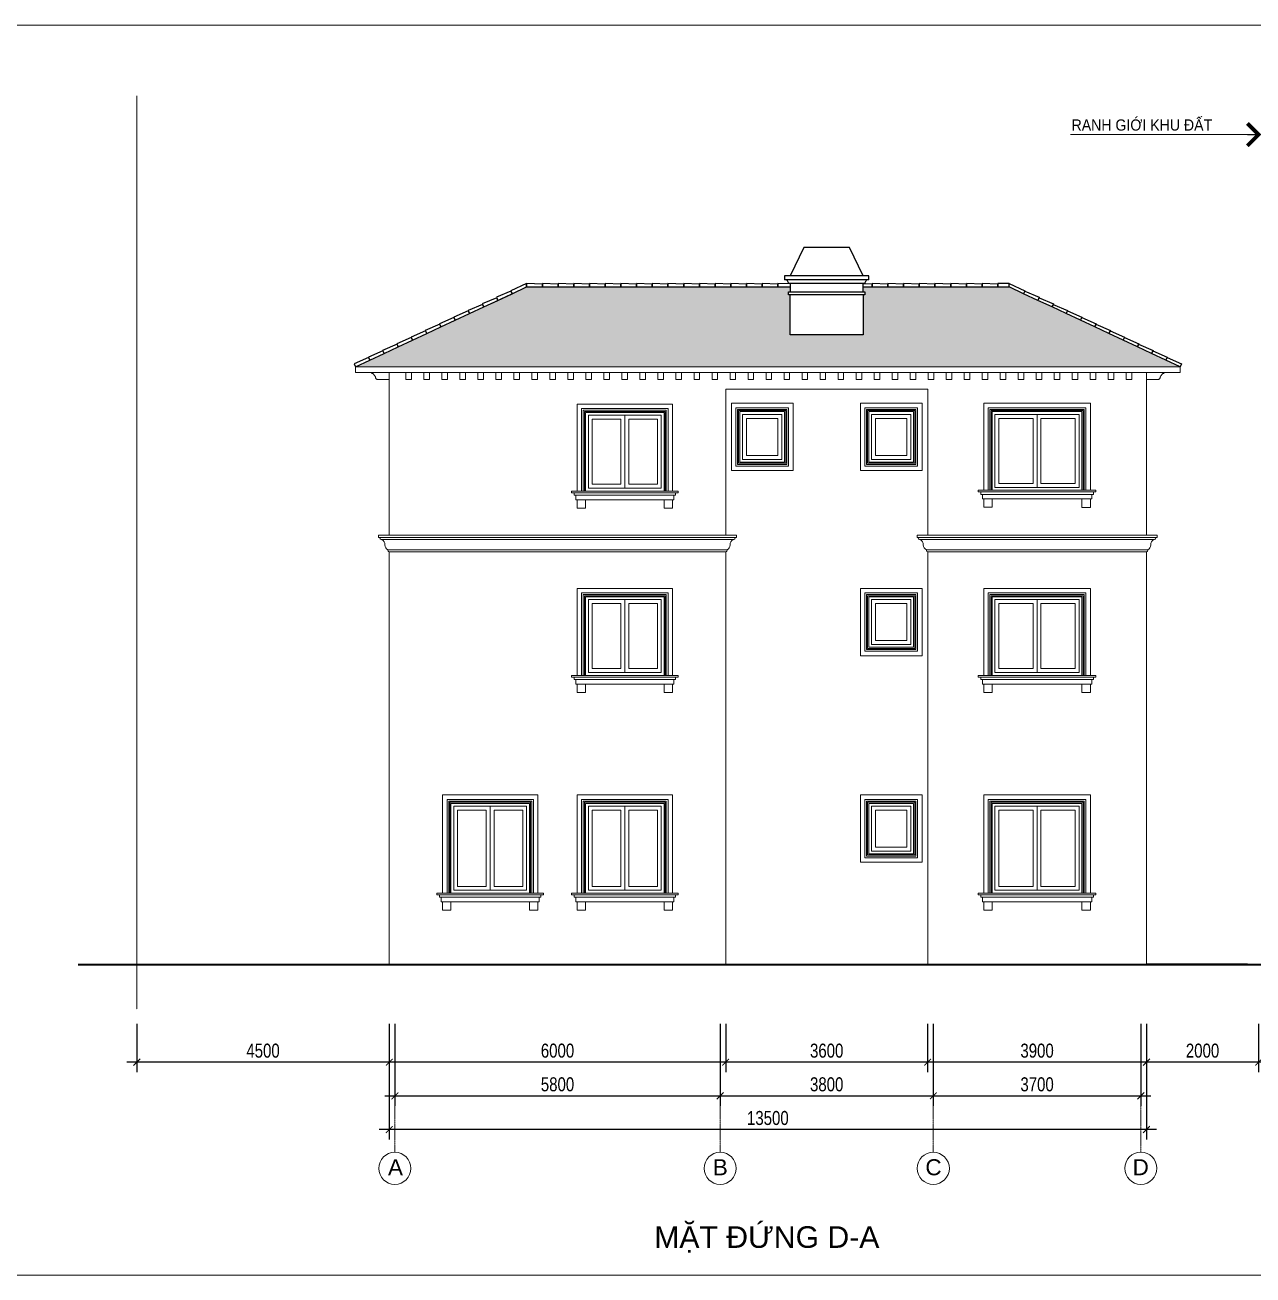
# Model space of a CAD drawing. Header units: millimetres. Extents: x 33748 to 451939, y -263262 to 62681.
# Drawn here: x 307735 to 329629, y -83068 to -60793 of the extents above; entities that cross this region are included whole.
import ezdxf
from ezdxf.enums import TextEntityAlignment as Align

# ---------------------------------------------------------------- set-up
doc = ezdxf.new("R2010")
doc.units = ezdxf.units.MM
doc.header["$PDMODE"] = 98
doc.linetypes.add('CENTER', pattern=[50.8, 31.75, -6.35, 6.35, -6.35])
doc.linetypes.add('HIDDEN', pattern=[0.375, 0.25, -0.125])
doc.layers.get('Defpoints').update_dxf_attribs({"color": 202, "lineweight": 13})
for name, color, linetype, lineweight in [('-CENTER', 143, 'CENTER', 13), ('-DOOR', 137, 'Continuous', 9), ('-HATCH', 8, 'Continuous', 5), ('-KH', 143, 'Continuous', 13), ('-LINE1', 7, 'Continuous', 18), ('-RANH GIOI KHU DAT', 12, 'CENTER', 18), ('-TEXT', 7, 'Continuous', 15), ('-WALL', 4, 'Continuous', 35), ('A72', 9, 'Continuous', 5)]:
    doc.layers.add(name, color=color, linetype=linetype, lineweight=lineweight)
for name, color, linetype in [('-HATCH CONCRETE', 54, 'Continuous'), ('1-NETMANH', 8, 'Continuous'), ('12. NET DIM', 9, 'Continuous'), ('13. NET HATCH', 252, 'Continuous'), ('SOLO', 7, 'Continuous')]:
    doc.layers.add(name, color=color, linetype=linetype)
doc.styles.add('1', font='arial.ttf')
doc.styles.add('AVANH', font='', dxfattribs={"width": 0.8})
doc.styles.add('kieuchuDim', font='arial.ttf', dxfattribs={"width": 0.75})
doc.styles.add('X-5M-DH-TUM1$0$AVANTH', font='arial.ttf', dxfattribs={"width": 0.9})
doc.styles.add('X-ALL-SECTION$0$ROMANS', font='arial.ttf')
doc.styles.get('AVANH').set_extended_font_data('.VnAvantH')
doc.dimstyles.new('C_100A3', dxfattribs={"dimscale": 100, "dimtxt": 2.5, "dimasz": 1.2, "dimexe": 1.8, "dimexo": 0, "dimgap": 0.75, "dimtad": 1, "dimdec": 0, "dimzin": 0, "dimdsep": 46, "dimtxsty": 'AVANH', "dimblk": 'ARCHTICK', "dimcen": 0, "dimdle": 1.8, "dimclrd": 256, "dimclre": 256, "dimclrt": 7, "dimadec": 0, "dimazin": 0, "dimtfac": 0.0001, "dimtdec": 0, "dimtix": 1, "dimtmove": 2, "dimatfit": 3, "dimldrblk": 'ARCHTICK', "dimfxl": 1.8, "dimtolj": 1, "dimtzin": 0, "dimarcsym": 0})
doc.dimstyles.new('X-ALL-SECTION$0$ARROWS', dxfattribs={"dimscale": 100, "dimtxt": 2, "dimasz": 1, "dimexe": 2, "dimexo": 5, "dimgap": 1, "dimtad": 1, "dimdec": 0, "dimzin": 0, "dimdsep": 46, "dimtxsty": 'X-ALL-SECTION$0$ROMANS', "dimblk": 'X-ALL-SECTION$0$ARROWS', "dimcen": 0, "dimclrd": 256, "dimclre": 256, "dimclrt": 256, "dimazin": 0, "dimtfac": 0.5, "dimtdec": 0, "dimtofl": 0, "dimtmove": 2, "dimatfit": 3, "dimldrblk": 'X-ALL-SECTION$0$ARROWS', "dimfxl": 1, "dimtolj": 1, "dimtzin": 0, "dimlwd": -1, "dimlwe": -1, "dimarcsym": 0})

# ---------------------------------------------------------------- blocks, each defined once
blk = doc.blocks.new('_ARCHTICK')
at = {"const_width": 0.15}
blk.add_lwpolyline([(-0.5, -0.5), (0.5, 0.5)], dxfattribs=at)
blk = doc.blocks.new('*D316')
at = {"layer": '12. NET DIM', "lineweight": -2, "transparency": 16777216}
for p, q in [((327729, -78591), (327729, -79456)), ((329729, -78591), (329729, -79456)), ((329909, -79276), (327549, -79276))]:
    blk.add_line(p, q, dxfattribs=at)
at = {"layer": 'Defpoints', "color": 0, "transparency": 16777216}
for p in [(327729, -78591), (329729, -78591), (327729, -79276)]:
    blk.add_point(p, dxfattribs=at)
at = {"layer": '12. NET DIM', "lineweight": -2, "transparency": 16777216, "xscale": 120, "yscale": 120, "zscale": 120, "rotation": 180}
blk.add_blockref('_ARCHTICK', (327729, -79276), dxfattribs=at)
at = {"layer": '12. NET DIM', "lineweight": -2, "transparency": 16777216, "xscale": 120, "yscale": 120, "zscale": 120}
blk.add_blockref('_ARCHTICK', (329729, -79276), dxfattribs=at)
at = {"layer": '12. NET DIM', "color": 7, "transparency": 16777216, "insert": (328729, -79072), "char_height": 250, "attachment_point": 5, "style": 'AVANH'}
blk.add_mtext('\\A1;2000', dxfattribs=at)
blk = doc.blocks.new('*D317')
at = {"layer": '12. NET DIM', "lineweight": -2, "transparency": 16777216}
for p, q in [((323828, -78591), (323828, -79456)), ((327729, -78591), (327729, -79456)), ((327909, -79276), (323648, -79276))]:
    blk.add_line(p, q, dxfattribs=at)
at = {"layer": 'Defpoints', "color": 0, "transparency": 16777216}
for p in [(323828, -78591), (327729, -78591), (323828, -79276)]:
    blk.add_point(p, dxfattribs=at)
at = {"layer": '12. NET DIM', "lineweight": -2, "transparency": 16777216, "xscale": 120, "yscale": 120, "zscale": 120, "rotation": 180}
blk.add_blockref('_ARCHTICK', (323828, -79276), dxfattribs=at)
at = {"layer": '12. NET DIM', "lineweight": -2, "transparency": 16777216, "xscale": 120, "yscale": 120, "zscale": 120}
blk.add_blockref('_ARCHTICK', (327729, -79276), dxfattribs=at)
at = {"layer": '12. NET DIM', "color": 7, "transparency": 16777216, "insert": (325779, -79072), "char_height": 250, "attachment_point": 5, "style": 'AVANH'}
blk.add_mtext('\\A1;3900', dxfattribs=at)
blk = doc.blocks.new('*D318')
at = {"layer": '12. NET DIM', "lineweight": -2, "transparency": 16777216}
for p, q in [((320228, -78591), (320228, -79456)), ((323828, -78591), (323828, -79456)), ((324008, -79276), (320048, -79276))]:
    blk.add_line(p, q, dxfattribs=at)
at = {"layer": 'Defpoints', "color": 0, "transparency": 16777216}
for p in [(320228, -78591), (323828, -78591), (320228, -79276)]:
    blk.add_point(p, dxfattribs=at)
at = {"layer": '12. NET DIM', "lineweight": -2, "transparency": 16777216, "xscale": 120, "yscale": 120, "zscale": 120, "rotation": 180}
blk.add_blockref('_ARCHTICK', (320228, -79276), dxfattribs=at)
at = {"layer": '12. NET DIM', "lineweight": -2, "transparency": 16777216, "xscale": 120, "yscale": 120, "zscale": 120}
blk.add_blockref('_ARCHTICK', (323828, -79276), dxfattribs=at)
at = {"layer": '12. NET DIM', "color": 7, "transparency": 16777216, "insert": (322028, -79072), "char_height": 250, "attachment_point": 5, "style": 'AVANH'}
blk.add_mtext('\\A1;3600', dxfattribs=at)
blk = doc.blocks.new('*D319')
at = {"layer": '12. NET DIM', "lineweight": -2, "transparency": 16777216}
for p, q in [((314229, -78591), (314229, -79456)), ((320228, -78591), (320228, -79456)), ((320408, -79276), (314049, -79276))]:
    blk.add_line(p, q, dxfattribs=at)
at = {"layer": 'Defpoints', "color": 0, "transparency": 16777216}
for p in [(314229, -78591), (320228, -78591), (314229, -79276)]:
    blk.add_point(p, dxfattribs=at)
at = {"layer": '12. NET DIM', "lineweight": -2, "transparency": 16777216, "xscale": 120, "yscale": 120, "zscale": 120, "rotation": 180}
blk.add_blockref('_ARCHTICK', (314229, -79276), dxfattribs=at)
at = {"layer": '12. NET DIM', "lineweight": -2, "transparency": 16777216, "xscale": 120, "yscale": 120, "zscale": 120}
blk.add_blockref('_ARCHTICK', (320228, -79276), dxfattribs=at)
at = {"layer": '12. NET DIM', "color": 7, "transparency": 16777216, "insert": (317229, -79072), "char_height": 250, "attachment_point": 5, "style": 'AVANH'}
blk.add_mtext('\\A1;6000', dxfattribs=at)
blk = doc.blocks.new('*D320')
at = {"layer": '12. NET DIM', "lineweight": -2, "transparency": 16777216}
for p, q in [((314329, -78591), (314329, -80056)), ((320128, -78591), (320128, -80056)), ((314149, -79876), (320308, -79876))]:
    blk.add_line(p, q, dxfattribs=at)
at = {"layer": 'Defpoints', "color": 0, "transparency": 16777216}
for p in [(314329, -78591), (320128, -78591), (320128, -79876)]:
    blk.add_point(p, dxfattribs=at)
at = {"layer": '12. NET DIM', "lineweight": -2, "transparency": 16777216, "xscale": 120, "yscale": 120, "zscale": 120, "rotation": 180}
blk.add_blockref('_ARCHTICK', (314329, -79876), dxfattribs=at)
at = {"layer": '12. NET DIM', "lineweight": -2, "transparency": 16777216, "xscale": 120, "yscale": 120, "zscale": 120}
blk.add_blockref('_ARCHTICK', (320128, -79876), dxfattribs=at)
at = {"layer": '12. NET DIM', "color": 7, "transparency": 16777216, "insert": (317229, -79672), "char_height": 250, "attachment_point": 5, "style": 'AVANH'}
blk.add_mtext('\\A1;5800', dxfattribs=at)
blk = doc.blocks.new('*D321')
at = {"layer": '12. NET DIM', "lineweight": -2, "transparency": 16777216}
for p, q in [((320128, -78591), (320128, -80056)), ((323928, -78591), (323928, -80056)), ((319948, -79876), (324108, -79876))]:
    blk.add_line(p, q, dxfattribs=at)
at = {"layer": 'Defpoints', "color": 0, "transparency": 16777216}
for p in [(320128, -78591), (323928, -78591), (323928, -79876)]:
    blk.add_point(p, dxfattribs=at)
at = {"layer": '12. NET DIM', "lineweight": -2, "transparency": 16777216, "xscale": 120, "yscale": 120, "zscale": 120, "rotation": 180}
blk.add_blockref('_ARCHTICK', (320128, -79876), dxfattribs=at)
at = {"layer": '12. NET DIM', "lineweight": -2, "transparency": 16777216, "xscale": 120, "yscale": 120, "zscale": 120}
blk.add_blockref('_ARCHTICK', (323928, -79876), dxfattribs=at)
at = {"layer": '12. NET DIM', "color": 7, "transparency": 16777216, "insert": (322028, -79672), "char_height": 250, "attachment_point": 5, "style": 'AVANH'}
blk.add_mtext('\\A1;3800', dxfattribs=at)
blk = doc.blocks.new('*D322')
at = {"layer": '12. NET DIM', "lineweight": -2, "transparency": 16777216}
for p, q in [((323928, -78591), (323928, -80056)), ((327629, -78591), (327629, -80056)), ((323748, -79876), (327809, -79876))]:
    blk.add_line(p, q, dxfattribs=at)
at = {"layer": 'Defpoints', "color": 0, "transparency": 16777216}
for p in [(323928, -78591), (327629, -78591), (327629, -79876)]:
    blk.add_point(p, dxfattribs=at)
at = {"layer": '12. NET DIM', "lineweight": -2, "transparency": 16777216, "xscale": 120, "yscale": 120, "zscale": 120, "rotation": 180}
blk.add_blockref('_ARCHTICK', (323928, -79876), dxfattribs=at)
at = {"layer": '12. NET DIM', "lineweight": -2, "transparency": 16777216, "xscale": 120, "yscale": 120, "zscale": 120}
blk.add_blockref('_ARCHTICK', (327629, -79876), dxfattribs=at)
at = {"layer": '12. NET DIM', "color": 7, "transparency": 16777216, "insert": (325779, -79672), "char_height": 250, "attachment_point": 5, "style": 'AVANH'}
blk.add_mtext('\\A1;3700', dxfattribs=at)
blk = doc.blocks.new('*D323')
at = {"layer": '12. NET DIM', "lineweight": -2, "transparency": 16777216}
for p, q in [((309729, -78591), (309729, -79456)), ((314229, -78591), (314229, -79456)), ((314409, -79276), (309549, -79276))]:
    blk.add_line(p, q, dxfattribs=at)
at = {"layer": 'Defpoints', "color": 0, "transparency": 16777216}
for p in [(309729, -78591), (314229, -78591), (309729, -79276)]:
    blk.add_point(p, dxfattribs=at)
at = {"layer": '12. NET DIM', "lineweight": -2, "transparency": 16777216, "xscale": 120, "yscale": 120, "zscale": 120, "rotation": 180}
blk.add_blockref('_ARCHTICK', (309729, -79276), dxfattribs=at)
at = {"layer": '12. NET DIM', "lineweight": -2, "transparency": 16777216, "xscale": 120, "yscale": 120, "zscale": 120}
blk.add_blockref('_ARCHTICK', (314229, -79276), dxfattribs=at)
at = {"layer": '12. NET DIM', "color": 7, "transparency": 16777216, "insert": (311979, -79072), "char_height": 250, "attachment_point": 5, "style": 'AVANH'}
blk.add_mtext('\\A1;4500', dxfattribs=at)
blk = doc.blocks.new('*D324')
at = {"layer": '12. NET DIM', "lineweight": -2, "transparency": 16777216}
for p, q in [((314229, -78591), (314229, -80656)), ((327729, -78591), (327729, -80656)), ((327909, -80476), (314049, -80476))]:
    blk.add_line(p, q, dxfattribs=at)
at = {"layer": 'Defpoints', "color": 0, "transparency": 16777216}
for p in [(314229, -78591), (327729, -78591), (314229, -80476)]:
    blk.add_point(p, dxfattribs=at)
at = {"layer": '12. NET DIM', "lineweight": -2, "transparency": 16777216, "xscale": 120, "yscale": 120, "zscale": 120, "rotation": 180}
blk.add_blockref('_ARCHTICK', (314229, -80476), dxfattribs=at)
at = {"layer": '12. NET DIM', "lineweight": -2, "transparency": 16777216, "xscale": 120, "yscale": 120, "zscale": 120}
blk.add_blockref('_ARCHTICK', (327729, -80476), dxfattribs=at)
at = {"layer": '12. NET DIM', "color": 7, "transparency": 16777216, "insert": (320979, -80272), "char_height": 250, "attachment_point": 5, "style": 'AVANH'}
blk.add_mtext('\\A1;13500', dxfattribs=at)
blk = doc.blocks.new('X-ALL-SECTION$0$ARROWS')
blk.add_line((-1, 0), (0, 0))
at = {"const_width": 0.35}
blk.add_lwpolyline([(-1, -1), (0, 0), (-1, 1)], dxfattribs=at)

msp = doc.modelspace()

# ---------------------------------------------------------------- hatches: boundary and pattern name
at = {"layer": '13. NET HATCH'}
h = msp.add_hatch(dxfattribs=at)
h.set_pattern_fill('N-ONG-01', color=256, scale=200)
h.set_pattern_definition([(274.9697, (293680.508, -66683.3425), (-199.9982614, 2400.0002103), [184.6944, -4432.6642]), (180, (293696.5, -66867.34), (-200, -200), [16, -184]), (0, (293496.5, -66883.34), (200, 200), [56, -144]), (90, (293552.5, -66883.34), (-200, 200), [20, -180]), (270, (293680.5, -66863.34), (200, -200), [20, -180]), (0, (293680.5, -66883.34), (200, 200), [16, -184]), (0, (293496.5, -66867.34), (200, 200), [40, -160]), (85.0303, (293536.508, -66867.3425), (199.9982614, 2400.0002103), [184.6944, -4432.6642]), (52.6961, (293536.508, -66857.3425), (-2599.997178, -3400.0021483), [52.8016, -5227.35]), (18.4349, (293568.51, -66815.34), (400.00009, 199.99968), [50.5964, -581.859]), (341.5651, (293616.51, -66799.34), (-400.00009, 199.99968), [50.5964, -581.859]), (307.3039, (293664.508, -66815.3425), (2599.997178, -3400.0021483), [52.8016, -5227.35]), (20.2249, (293578.508, -66829.343), (-2199.999453, -800.001667), [40.497, -4009.1944]), (339.7751, (293616.508, -66815.343), (2199.999453, -800.001667), [40.497, -4009.1944]), (307.4054, (293654.508, -66829.3425), (2000.0019905, -2599.998493), [42.8018, -4237.385]), (52.5946, (293552.508, -66863.3425), (-2000.0019905, -2599.998493), [42.8018, -4237.385])])
h.paths.add_polyline_path([(313628.6, -66883.3), (316678.4, -65461.2), (321378.4, -65461.2), (321378.4, -65551.3), (321348.4, -65551.3), (321348.4, -65601.3), (321378.4, -65601.3), (321378.4, -66316.5), (322678.4, -66316.5), (322678.4, -65601.3), (322708.4, -65601.3), (322708.4, -65551.3), (322678.4, -65551.3), (322678.4, -65461.2), (325279.1, -65461.2), (328328.9, -66883.3)])

# ---------------------------------------------------------------- linework, layer by layer
at = {"layer": '-CENTER', "ltscale": 0.1}
for p, q in [((314328.7, -79390.8), (314328.7, -80881.3)), ((320128.4, -79390.8), (320128.4, -80881.3)), ((323928.4, -79390.8), (323928.4, -80881.3)), ((327628.7, -79390.2), (327628.7, -80880.7))]:
    msp.add_line(p, q, dxfattribs=at)
at = {"layer": '-DOOR', "lineweight": 9}
for points in [[(321298.4, -67663.3), (320458.4, -67663.3), (320458.4, -68603.3), (321298.4, -68603.3)], [(321278.4, -67683.3), (320478.4, -67683.3), (320478.4, -68583.3), (321278.4, -68583.3)], [(323598.4, -67663.3), (322758.4, -67663.3), (322758.4, -68603.3), (323598.4, -68603.3)], [(323578.4, -67683.3), (322778.4, -67683.3), (322778.4, -68583.3), (323578.4, -68583.3)], [(317778.7, -69048.3), (319078.7, -69048.3), (319078.7, -67748.3), (317778.7, -67748.3)], [(317778.7, -67748.3), (318428.8, -67748.3), (318428.8, -69048.3), (317778.7, -69048.3)], [(317848.7, -67818.3), (318358.8, -67818.3), (318358.8, -68978.3), (317848.7, -68978.3)], [(319078.7, -67748.3), (318428.8, -67748.3), (318428.8, -69048.3), (319078.7, -69048.3)], [(319008.7, -67818.3), (318498.8, -67818.3), (318498.8, -68978.3), (319008.7, -68978.3)], [(321228.4, -67733.3), (320528.4, -67733.3), (320528.4, -68533.3), (321228.4, -68533.3)], [(321158.4, -67803.3), (320598.4, -67803.3), (320598.4, -68463.3), (321158.4, -68463.3)], [(323528.4, -67733.3), (322828.4, -67733.3), (322828.4, -68533.3), (323528.4, -68533.3)], [(323458.4, -67803.3), (322898.4, -67803.3), (322898.4, -68463.3), (323458.4, -68463.3)], [(325028.6, -69033.3), (325778.6, -69033.3), (325778.6, -67733.3), (325028.6, -67733.3)], [(325098.6, -68963.3), (325708.6, -68963.3), (325708.6, -67803.3), (325098.6, -67803.3)], [(326528.6, -69033.3), (325778.6, -69033.3), (325778.6, -67733.3), (326528.6, -67733.3)], [(326458.6, -68963.3), (325848.6, -68963.3), (325848.6, -67803.3), (326458.6, -67803.3)], [(317778.7, -72333.3), (319078.7, -72333.3), (319078.7, -71033.3), (317778.7, -71033.3)], [(317778.7, -71033.3), (318428.8, -71033.3), (318428.8, -72333.3), (317778.7, -72333.3)], [(319078.7, -71033.3), (318428.8, -71033.3), (318428.8, -72333.3), (319078.7, -72333.3)], [(323598.4, -70963.3), (322758.4, -70963.3), (322758.4, -71903.3), (323598.4, -71903.3)], [(323578.4, -70983.3), (322778.4, -70983.3), (322778.4, -71883.3), (323578.4, -71883.3)], [(323528.4, -71033.3), (322828.4, -71033.3), (322828.4, -71833.3), (323528.4, -71833.3)], [(325028.6, -72333.3), (325778.6, -72333.3), (325778.6, -71033.3), (325028.6, -71033.3)], [(326528.6, -72333.3), (325778.6, -72333.3), (325778.6, -71033.3), (326528.6, -71033.3)], [(317848.7, -71103.3), (318358.8, -71103.3), (318358.8, -72263.3), (317848.7, -72263.3)], [(319008.7, -71103.3), (318498.8, -71103.3), (318498.8, -72263.3), (319008.7, -72263.3)], [(323458.4, -71103.3), (322898.4, -71103.3), (322898.4, -71763.3), (323458.4, -71763.3)], [(325098.6, -72263.3), (325708.6, -72263.3), (325708.6, -71103.3), (325098.6, -71103.3)], [(326458.6, -72263.3), (325848.6, -72263.3), (325848.6, -71103.3), (326458.6, -71103.3)], [(315378.7, -76213.3), (316678.7, -76213.3), (316678.7, -74713.3), (315378.7, -74713.3)], [(315378.7, -74713.3), (316028.7, -74713.3), (316028.7, -76213.3), (315378.7, -76213.3)], [(315448.7, -74783.3), (315958.7, -74783.3), (315958.7, -76143.3), (315448.7, -76143.3)], [(316678.7, -74713.3), (316028.7, -74713.3), (316028.7, -76213.3), (316678.7, -76213.3)], [(316608.7, -74783.3), (316098.7, -74783.3), (316098.7, -76143.3), (316608.7, -76143.3)], [(317778.7, -76213.3), (319078.7, -76213.3), (319078.7, -74713.3), (317778.7, -74713.3)], [(317778.7, -74713.3), (318428.7, -74713.3), (318428.7, -76213.3), (317778.7, -76213.3)], [(317848.7, -74783.3), (318358.7, -74783.3), (318358.7, -76143.3), (317848.7, -76143.3)], [(319078.7, -74713.3), (318428.7, -74713.3), (318428.7, -76213.3), (319078.7, -76213.3)], [(319008.7, -74783.3), (318498.7, -74783.3), (318498.7, -76143.3), (319008.7, -76143.3)], [(323598.4, -74643.3), (322758.4, -74643.3), (322758.4, -75583.3), (323598.4, -75583.3)], [(323528.4, -74713.3), (322828.4, -74713.3), (322828.4, -75513.3), (323528.4, -75513.3)], [(323458.4, -74783.3), (322898.4, -74783.3), (322898.4, -75443.3), (323458.4, -75443.3)], [(325028.6, -76213.3), (325778.6, -76213.3), (325778.6, -74713.3), (325028.6, -74713.3)], [(325098.6, -76143.3), (325708.6, -76143.3), (325708.6, -74783.3), (325098.6, -74783.3)], [(326528.6, -76213.3), (325778.6, -76213.3), (325778.6, -74713.3), (326528.6, -74713.3)], [(326458.6, -76143.3), (325848.6, -76143.3), (325848.6, -74783.3), (326458.6, -74783.3)]]:
    msp.add_lwpolyline(points, close=True, dxfattribs=at)
for points in [[(325778.6, -67733.3), (325028.6, -67733.3), (325028.6, -69033.3), (325778.6, -69033.3)], [(325778.6, -71033.3), (325028.6, -71033.3), (325028.6, -72333.3), (325778.6, -72333.3)], [(325778.6, -74713.3), (325028.6, -74713.3), (325028.6, -76213.3), (325778.6, -76213.3)]]:
    msp.add_lwpolyline(points, dxfattribs=at)
at = {"layer": '-HATCH'}
for p, q in [((317478.7, -69128.3), (319378.7, -69128.3)), ((317523.7, -69128.3), (319333.7, -69128.3)), ((319333.7, -69173.3), (317523.7, -69173.3)), ((319303.7, -69173.3), (317553.7, -69173.3)), ((324728.6, -69113.3), (326828.6, -69113.3)), ((324773.6, -69113.3), (326783.6, -69113.3)), ((326783.6, -69158.3), (324773.6, -69158.3)), ((326753.6, -69158.3), (324803.6, -69158.3)), ((314038.7, -69923.3), (320418.4, -69923.3)), ((323638.4, -69923.3), (327918.7, -69923.3)), ((314094.9, -69963.3), (320374.1, -69963.3)), ((314204.9, -70145.9), (320252.2, -70145.9)), ((323694.5, -69963.3), (327874.4, -69963.3)), ((323804.6, -70145.9), (327752.5, -70145.9)), ((317478.7, -72413.3), (319378.7, -72413.3)), ((317523.7, -72413.3), (319333.7, -72413.3)), ((319333.7, -72458.3), (317523.7, -72458.3)), ((319303.7, -72458.3), (317553.7, -72458.3)), ((324728.6, -72413.3), (326828.6, -72413.3)), ((324773.6, -72413.3), (326783.6, -72413.3)), ((326783.6, -72458.3), (324773.6, -72458.3)), ((326753.6, -72458.3), (324803.6, -72458.3)), ((315078.7, -76293.3), (316978.7, -76293.3)), ((315123.7, -76293.3), (316933.7, -76293.3)), ((316933.7, -76338.3), (315123.7, -76338.3)), ((316903.7, -76338.3), (315153.7, -76338.3)), ((317478.7, -76293.3), (319378.7, -76293.3)), ((317523.7, -76293.3), (319333.7, -76293.3)), ((319333.7, -76338.3), (317523.7, -76338.3)), ((319303.7, -76338.3), (317553.7, -76338.3)), ((324728.6, -76293.3), (326828.6, -76293.3)), ((324773.6, -76293.3), (326783.6, -76293.3)), ((326783.6, -76338.3), (324773.6, -76338.3)), ((326753.6, -76338.3), (324803.6, -76338.3))]:
    msp.add_line(p, q, dxfattribs=at)
for points in [[(323828.4, -69883.3), (323828.4, -69883.4)], [(325073.6, -69883.3), (323828.4, -69883.3)], [(327728.7, -69883.3), (327728.7, -69883.4)]]:
    msp.add_lwpolyline(points, dxfattribs=at)
at = {"layer": '-HATCH CONCRETE'}
for points in [[(316678.4, -65461.2), (316678.4, -65402.1), (316394.9, -65527.9), (316420, -65581.7)], [(316958.4, -65461.2), (316958.4, -65409.2), (316678.4, -65401.2), (316678.4, -65461.2)], [(317238.4, -65461.2), (317238.4, -65409.2), (316958.4, -65401.2), (316958.4, -65461.2)], [(317518.4, -65461.2), (317518.4, -65409.2), (317238.4, -65401.2), (317238.4, -65461.2)], [(317798.4, -65461.2), (317798.4, -65409.2), (317518.4, -65401.2), (317518.4, -65461.2)], [(318078.4, -65461.2), (318078.4, -65409.2), (317798.4, -65401.2), (317798.4, -65461.2)], [(318358.4, -65461.2), (318358.4, -65409.2), (318078.4, -65401.2), (318078.4, -65461.2)], [(318638.4, -65461.2), (318638.4, -65409.2), (318358.4, -65401.2), (318358.4, -65461.2)], [(318918.4, -65461.2), (318918.4, -65409.2), (318638.4, -65401.2), (318638.4, -65461.2)], [(319198.4, -65461.2), (319198.4, -65409.2), (318918.4, -65401.2), (318918.4, -65461.2)], [(319478.4, -65461.2), (319478.4, -65409.2), (319198.4, -65401.2), (319198.4, -65461.2)], [(319758.4, -65461.2), (319758.4, -65409.2), (319478.4, -65401.2), (319478.4, -65461.2)], [(320038.4, -65461.2), (320038.4, -65409.2), (319758.4, -65401.2), (319758.4, -65461.2)], [(320318.4, -65461.2), (320318.4, -65409.2), (320038.4, -65401.2), (320038.4, -65461.2)], [(320598.4, -65461.2), (320598.4, -65409.2), (320318.4, -65401.2), (320318.4, -65461.2)], [(320878.4, -65461.2), (320878.4, -65409.2), (320598.4, -65401.2), (320598.4, -65461.2)], [(321158.4, -65461.2), (321158.4, -65409.2), (320878.4, -65401.2), (320878.4, -65461.2)], [(323118.4, -65461.2), (323118.4, -65409.2), (322838.4, -65401.2), (322838.4, -65461.2)], [(323398.4, -65461.2), (323398.4, -65409.2), (323118.4, -65401.2), (323118.4, -65461.2)], [(323678.4, -65461.2), (323678.4, -65409.2), (323398.4, -65401.2), (323398.4, -65461.2)], [(323958.4, -65461.2), (323958.4, -65409.2), (323678.4, -65401.2), (323678.4, -65461.2)], [(324238.4, -65461.2), (324238.4, -65409.2), (323958.4, -65401.2), (323958.4, -65461.2)], [(324518.4, -65461.2), (324518.4, -65409.2), (324238.4, -65401.2), (324238.4, -65461.2)], [(324798.4, -65461.2), (324798.4, -65409.2), (324518.4, -65401.2), (324518.4, -65461.2)], [(325078.4, -65461.2), (325078.4, -65409.2), (324798.4, -65401.2), (324798.4, -65461.2)], [(325279.1, -65461.2), (325279.1, -65402.1), (325562.6, -65527.9), (325537.5, -65581.7)], [(316166.2, -65700), (316144.2, -65652.9), (315887.1, -65764), (315912.5, -65818.3)], [(316420, -65581.7), (316398, -65534.6), (316140.9, -65645.6), (316166.2, -65700)], [(325537.5, -65581.7), (325559.4, -65534.6), (325816.6, -65645.6), (325791.2, -65700)], [(325791.2, -65700), (325813.2, -65652.9), (326070.4, -65764), (326045, -65818.3)], [(315658.7, -65936.7), (315636.7, -65889.5), (315379.6, -66000.6), (315404.9, -66055)], [(315912.5, -65818.3), (315890.5, -65771.2), (315633.3, -65882.3), (315658.7, -65936.7)], [(326045, -65818.3), (326067, -65771.2), (326324.1, -65882.3), (326298.8, -65936.7)], [(326298.8, -65936.7), (326320.7, -65889.5), (326577.9, -66000.6), (326552.5, -66055)], [(315151.2, -66173.3), (315129.2, -66126.2), (314872, -66237.3), (314897.4, -66291.7)], [(315404.9, -66055), (315382.9, -66007.9), (315125.8, -66119), (315151.2, -66173.3)], [(326552.5, -66055), (326574.5, -66007.9), (326831.7, -66119), (326806.3, -66173.3)], [(326806.3, -66173.3), (326828.3, -66126.2), (327085.4, -66237.3), (327060.1, -66291.7)], [(314643.6, -66410), (314621.6, -66362.9), (314364.5, -66474), (314389.9, -66528.3)], [(314897.4, -66291.7), (314875.4, -66244.5), (314618.3, -66355.6), (314643.6, -66410)], [(327060.1, -66291.7), (327082, -66244.5), (327339.2, -66355.6), (327313.8, -66410)], [(327313.8, -66410), (327335.8, -66362.9), (327593, -66474), (327567.6, -66528.3)], [(314136.1, -66646.7), (314114.1, -66599.5), (313857, -66710.6), (313882.3, -66765)], [(314389.9, -66528.3), (314367.9, -66481.2), (314110.7, -66592.3), (314136.1, -66646.7)], [(327567.6, -66528.3), (327589.6, -66481.2), (327846.7, -66592.3), (327821.4, -66646.7)], [(327821.4, -66646.7), (327843.3, -66599.5), (328100.5, -66710.6), (328075.1, -66765)], [(313882.3, -66765), (313860.3, -66717.9), (313603.2, -66829), (313628.6, -66883.3)], [(328075.1, -66765), (328097.1, -66717.9), (328354.2, -66829), (328328.9, -66883.3)]]:
    msp.add_lwpolyline(points, close=True, dxfattribs=at)
for points in [[(321378.4, -65407.5), (321158.4, -65401.2), (321158.4, -65461.2), (321378.4, -65461.2)], [(322678.4, -65461.2), (322838.4, -65461.2), (322838.4, -65409.2), (322678.4, -65404.6)], [(325279.1, -65402.1), (325078.4, -65401.2), (325078.4, -65461.2), (325279.1, -65461.2), (325279.1, -65402.1)]]:
    msp.add_lwpolyline(points, dxfattribs=at)
at = {"layer": '-KH'}
for centre in [(314328.7, -81167.6), (320128.4, -81167.6), (323928.4, -81167.6), (327628.7, -81167)]:
    msp.add_circle(centre, 286.3, dxfattribs=at)
at = {"layer": '-LINE1', "lineweight": 20}
for p, q in [((316678.4, -65461.2), (313628.6, -66883.3)), ((321378.4, -65461.2), (316678.4, -65461.2)), ((325279.1, -65461.2), (322678.4, -65461.2)), ((325279.1, -65461.2), (328328.9, -66883.3)), ((313628.6, -66983.3), (313628.6, -66883.3)), ((313628.6, -66883.3), (328328.9, -66883.3)), ((313628.6, -66983.3), (328328.9, -66983.3)), ((328328.9, -66983.3), (328328.9, -66883.3)), ((314228.7, -70183.3), (320228.4, -70183.3)), ((323828.4, -70183.3), (327728.7, -70183.3))]:
    msp.add_line(p, q, dxfattribs=at)
at = {"layer": '-LINE1', "color": 0, "lineweight": 20}
for p, q in [((314038.7, -69883.4), (320418.4, -69883.4)), ((323638.4, -69883.4), (327918.7, -69883.4))]:
    msp.add_line(p, q, dxfattribs=at)
at = {"layer": '-LINE1', "lineweight": 20}
for points in [[(314015.3, -67110.3), (314011.1, -67109.1), (314007, -67107.4), (314003.1, -67105.2), (313999.5, -67102.6), (313996.3, -67099.6), (313993.4, -67096.3), (313990.9, -67092.6), (313988.8, -67088.7), (313987.2, -67084.6), (313986, -67080.3), (313983.8, -67071.4), (313980.9, -67062.7), (313977.3, -67054.2), (313973, -67046.1), (313968.1, -67038.3), (313962.5, -67030.9), (313956.4, -67024), (313949.8, -67017.7), (313942.7, -67011.8), (313935.1, -67006.6), (313927.1, -67002), (313918.8, -66998), (313917.4, -66997.3), (313916.1, -66996.5), (313914.8, -66995.6), (313913.6, -66994.6), (313912.6, -66993.4), (313911.6, -66992.2), (313910.8, -66990.8), (313910, -66989.4), (313909.5, -66988), (313909, -66986.5), (313908.7, -66984.9), (313908.6, -66983.3), (314228.6, -66983.3), (314228.6, -67111.3), (314227.5, -67111.3), (314024.1, -67111.3), (314019.7, -67111.1)], [(314525.7, -67111.3), (314525.7, -66983.3), (314625.7, -66983.3), (314625.7, -67111.3)], [(314846.7, -67111.3), (314846.7, -66983.3), (314946.7, -66983.3), (314946.7, -67111.3)], [(315167.8, -67111.3), (315167.8, -66983.3), (315267.8, -66983.3), (315267.8, -67111.3)], [(315488.8, -67111.3), (315488.8, -66983.3), (315588.8, -66983.3), (315588.8, -67111.3)], [(315809.8, -67111.3), (315809.8, -66983.3), (315909.8, -66983.3), (315909.8, -67111.3)], [(316130.9, -67111.3), (316130.9, -66983.3), (316230.9, -66983.3), (316230.9, -67111.3)], [(316451.9, -67111.3), (316451.9, -66983.3), (316551.9, -66983.3), (316551.9, -67111.3)], [(316772.9, -67111.3), (316772.9, -66983.3), (316872.9, -66983.3), (316872.9, -67111.3)], [(317094, -67111.3), (317094, -66983.3), (317194, -66983.3), (317194, -67111.3)], [(317415, -67111.3), (317415, -66983.3), (317515, -66983.3), (317515, -67111.3)], [(317736, -67111.3), (317736, -66983.3), (317836, -66983.3), (317836, -67111.3)], [(318057.1, -67111.3), (318057.1, -66983.3), (318157.1, -66983.3), (318157.1, -67111.3)], [(318378.1, -67111.3), (318378.1, -66983.3), (318478.1, -66983.3), (318478.1, -67111.3)], [(318699.2, -67111.3), (318699.2, -66983.3), (318799.2, -66983.3), (318799.2, -67111.3)], [(319020.2, -67111.3), (319020.2, -66983.3), (319120.2, -66983.3), (319120.2, -67111.3)], [(319341.2, -67111.3), (319341.2, -66983.3), (319441.2, -66983.3), (319441.2, -67111.3)], [(319662.3, -67111.3), (319662.3, -66983.3), (319762.3, -66983.3), (319762.3, -67111.3)], [(319983.3, -67111.3), (319983.3, -66983.3), (320083.3, -66983.3), (320083.3, -67111.3)], [(320304.3, -67111.3), (320304.3, -66983.3), (320404.3, -66983.3), (320404.3, -67111.3)], [(320625.4, -67111.3), (320625.4, -66983.3), (320725.4, -66983.3), (320725.4, -67111.3)], [(320946.4, -67111.3), (320946.4, -66983.3), (321046.4, -66983.3), (321046.4, -67111.3)], [(321267.4, -67111.3), (321267.4, -66983.3), (321367.4, -66983.3), (321367.4, -67111.3)], [(321588.5, -67111.3), (321588.5, -66983.3), (321688.5, -66983.3), (321688.5, -67111.3)], [(321909.5, -67111.3), (321909.5, -66983.3), (322009.5, -66983.3), (322009.5, -67111.3)], [(322230.5, -67111.3), (322230.5, -66983.3), (322330.5, -66983.3), (322330.5, -67111.3)], [(322653.9, -67111.3), (322653.9, -66983.3), (322553.9, -66983.3), (322553.9, -67111.3)], [(322975, -67111.3), (322975, -66983.3), (322875, -66983.3), (322875, -67111.3)], [(323296, -67111.3), (323296, -66983.3), (323196, -66983.3), (323196, -67111.3)], [(323617, -67111.3), (323617, -66983.3), (323517, -66983.3), (323517, -67111.3)], [(323938.1, -67111.3), (323938.1, -66983.3), (323838.1, -66983.3), (323838.1, -67111.3)], [(324259.1, -67111.3), (324259.1, -66983.3), (324159.1, -66983.3), (324159.1, -67111.3)], [(324580.1, -67111.3), (324580.1, -66983.3), (324480.1, -66983.3), (324480.1, -67111.3)], [(324901.2, -67111.3), (324901.2, -66983.3), (324801.2, -66983.3), (324801.2, -67111.3)], [(325222.2, -67111.3), (325222.2, -66983.3), (325122.2, -66983.3), (325122.2, -67111.3)], [(325543.2, -67111.3), (325543.2, -66983.3), (325443.2, -66983.3), (325443.2, -67111.3)], [(325864.3, -67111.3), (325864.3, -66983.3), (325764.3, -66983.3), (325764.3, -67111.3)], [(326185.3, -67111.3), (326185.3, -66983.3), (326085.3, -66983.3), (326085.3, -67111.3)], [(326506.3, -67111.3), (326506.3, -66983.3), (326406.3, -66983.3), (326406.3, -67111.3)], [(326827.4, -67111.3), (326827.4, -66983.3), (326727.4, -66983.3), (326727.4, -67111.3)], [(327148.4, -67111.3), (327148.4, -66983.3), (327048.4, -66983.3), (327048.4, -67111.3)], [(327469.5, -67111.3), (327469.5, -66983.3), (327369.5, -66983.3), (327369.5, -67111.3)], [(327942.2, -67110.3), (327946.4, -67109.1), (327950.5, -67107.4), (327954.3, -67105.2), (327957.9, -67102.6), (327961.2, -67099.6), (327964.1, -67096.3), (327966.6, -67092.6), (327968.7, -67088.7), (327970.3, -67084.6), (327971.4, -67080.3), (327973.6, -67071.4), (327976.6, -67062.7), (327980.2, -67054.2), (327984.5, -67046.1), (327989.4, -67038.3), (327994.9, -67030.9), (328001, -67024), (328007.7, -67017.7), (328014.8, -67011.8), (328022.4, -67006.6), (328030.3, -67002), (328038.6, -66998), (328040, -66997.3), (328041.4, -66996.5), (328042.7, -66995.6), (328043.8, -66994.6), (328044.9, -66993.4), (328045.9, -66992.2), (328046.7, -66990.8), (328047.4, -66989.4), (328048, -66988), (328048.4, -66986.5), (328048.7, -66984.9), (328048.9, -66983.3), (327728.9, -66983.3), (327728.9, -67111.3), (327730, -67111.3), (327933.4, -67111.3), (327937.8, -67111.1)], [(320458.4, -67663.3), (321298.4, -67663.3), (321298.4, -68603.3), (320458.4, -68603.3)], [(322758.4, -67663.3), (323598.4, -67663.3), (323598.4, -68603.3), (322758.4, -68603.3)], [(322758.4, -70963.3), (323598.4, -70963.3), (323598.4, -71903.3), (322758.4, -71903.3)], [(322758.4, -74643.3), (323598.4, -74643.3), (323598.4, -75583.3), (322758.4, -75583.3)]]:
    msp.add_lwpolyline(points, close=True, dxfattribs=at)
for points in [[(314228.7, -69883.4), (314228.7, -66983.3)], [(327728.7, -66983.3), (327728.7, -69883.4)], [(320228.4, -69883.4), (320228.4, -67283.3), (323828.4, -67283.3), (323828.4, -69883.4)], [(327728.7, -70183.3), (327728.7, -77533.3), (314228.7, -77533.3), (314228.7, -70183.3)], [(320228.4, -77533.3), (320228.4, -70183.3)], [(323828.4, -70183.3), (323828.4, -77533.3)]]:
    msp.add_lwpolyline(points, dxfattribs=at)
at = {"layer": '-LINE1', "color": 0, "lineweight": 20}
for points in [[(317578.7, -69098.3), (317578.7, -67548.3), (319278.7, -67548.3), (319278.7, -69098.3)], [(317728.7, -69098.3), (317728.7, -67698.3), (319128.7, -67698.3), (319128.7, -69098.3)], [(324828.6, -69083.3), (324828.6, -67533.3), (326728.6, -67533.3), (326728.6, -69083.3)], [(324978.6, -69083.3), (324978.6, -67683.3), (326578.6, -67683.3), (326578.6, -69083.3)], [(319378.7, -69098.3), (317478.7, -69098.3), (317478.7, -69128.3), (317523.7, -69128.3), (317523.7, -69173.3), (317553.7, -69173.3), (317553.7, -69253.3), (319303.7, -69253.3), (319303.7, -69173.3), (319333.7, -69173.3), (319333.7, -69128.3), (319378.7, -69128.3), (319378.7, -69098.3)], [(326828.6, -69083.3), (324728.6, -69083.3), (324728.6, -69113.3), (324773.6, -69113.3), (324773.6, -69158.3), (324803.6, -69158.3), (324803.6, -69238.3), (326753.6, -69238.3), (326753.6, -69158.3), (326783.6, -69158.3), (326783.6, -69113.3), (326828.6, -69113.3), (326828.6, -69083.3)], [(317578.7, -72383.3), (317578.7, -70833.3), (319278.7, -70833.3), (319278.7, -72383.3)], [(324828.6, -72383.3), (324828.6, -70833.3), (326728.6, -70833.3), (326728.6, -72383.3)], [(317728.7, -72383.3), (317728.7, -70983.3), (319128.7, -70983.3), (319128.7, -72383.3)], [(324978.6, -72383.3), (324978.6, -70983.3), (326578.6, -70983.3), (326578.6, -72383.3)], [(319378.7, -72383.3), (317478.7, -72383.3), (317478.7, -72413.3), (317523.7, -72413.3), (317523.7, -72458.3), (317553.7, -72458.3), (317553.7, -72538.3), (319303.7, -72538.3), (319303.7, -72458.3), (319333.7, -72458.3), (319333.7, -72413.3), (319378.7, -72413.3), (319378.7, -72383.3)], [(326828.6, -72383.3), (324728.6, -72383.3), (324728.6, -72413.3), (324773.6, -72413.3), (324773.6, -72458.3), (324803.6, -72458.3), (324803.6, -72538.3), (326753.6, -72538.3), (326753.6, -72458.3), (326783.6, -72458.3), (326783.6, -72413.3), (326828.6, -72413.3), (326828.6, -72383.3)], [(315178.7, -76263.3), (315178.7, -74513.3), (316878.7, -74513.3), (316878.7, -76263.3)], [(317578.7, -76263.3), (317578.7, -74513.3), (319278.7, -74513.3), (319278.7, -76263.3)], [(324828.6, -76263.3), (324828.6, -74513.3), (326728.6, -74513.3), (326728.6, -76263.3)], [(315328.7, -76263.3), (315328.7, -74663.3), (316728.7, -74663.3), (316728.7, -76263.3)], [(317728.7, -76263.3), (317728.7, -74663.3), (319128.7, -74663.3), (319128.7, -76263.3)], [(324978.6, -76263.3), (324978.6, -74663.3), (326578.6, -74663.3), (326578.6, -76263.3)], [(316978.7, -76263.3), (315078.7, -76263.3), (315078.7, -76293.3), (315123.7, -76293.3), (315123.7, -76338.3), (315153.7, -76338.3), (315153.7, -76418.3), (316903.7, -76418.3), (316903.7, -76338.3), (316933.7, -76338.3), (316933.7, -76293.3), (316978.7, -76293.3), (316978.7, -76263.3)], [(319378.7, -76263.3), (317478.7, -76263.3), (317478.7, -76293.3), (317523.7, -76293.3), (317523.7, -76338.3), (317553.7, -76338.3), (317553.7, -76418.3), (319303.7, -76418.3), (319303.7, -76338.3), (319333.7, -76338.3), (319333.7, -76293.3), (319378.7, -76293.3), (319378.7, -76263.3)], [(326828.6, -76263.3), (324728.6, -76263.3), (324728.6, -76293.3), (324773.6, -76293.3), (324773.6, -76338.3), (324803.6, -76338.3), (324803.6, -76418.3), (326753.6, -76418.3), (326753.6, -76338.3), (326783.6, -76338.3), (326783.6, -76293.3), (326828.6, -76293.3), (326828.6, -76263.3)]]:
    msp.add_lwpolyline(points, dxfattribs=at)
for points in [[(321428.4, -68733.3), (320328.4, -68733.3), (320328.4, -67533.3), (321428.4, -67533.3)], [(323728.4, -68733.3), (322628.4, -68733.3), (322628.4, -67533.3), (323728.4, -67533.3)], [(317728.7, -69253.3), (317578.7, -69253.3), (317578.7, -69403.4), (317728.7, -69403.4)], [(319278.7, -69253.3), (319128.7, -69253.3), (319128.7, -69404.4), (319278.7, -69404.4)], [(324978.6, -69238.3), (324828.6, -69238.3), (324828.6, -69388.4), (324978.6, -69388.4)], [(326728.6, -69238.3), (326578.6, -69238.3), (326578.6, -69389.4), (326728.6, -69389.4)], [(323728.4, -72033.3), (322628.4, -72033.3), (322628.4, -70833.3), (323728.4, -70833.3)], [(317728.7, -72538.3), (317578.7, -72538.3), (317578.7, -72688.4), (317728.7, -72688.4)], [(319278.7, -72538.3), (319128.7, -72538.3), (319128.7, -72689.4), (319278.7, -72689.4)], [(324978.6, -72538.3), (324828.6, -72538.3), (324828.6, -72688.4), (324978.6, -72688.4)], [(326728.6, -72538.3), (326578.6, -72538.3), (326578.6, -72689.4), (326728.6, -72689.4)], [(323728.4, -75713.3), (322628.4, -75713.3), (322628.4, -74513.3), (323728.4, -74513.3)], [(323578.4, -74663.3), (322778.4, -74663.3), (322778.4, -75563.3), (323578.4, -75563.3)], [(315328.7, -76418.3), (315178.7, -76418.3), (315178.7, -76568.4), (315328.7, -76568.4)], [(316878.7, -76418.3), (316728.7, -76418.3), (316728.7, -76569.4), (316878.7, -76569.4)], [(317728.7, -76418.3), (317578.7, -76418.3), (317578.7, -76568.4), (317728.7, -76568.4)], [(319278.7, -76418.3), (319128.7, -76418.3), (319128.7, -76569.4), (319278.7, -76569.4)], [(324978.6, -76418.3), (324828.6, -76418.3), (324828.6, -76568.4), (324978.6, -76568.4)], [(326728.6, -76418.3), (326578.6, -76418.3), (326578.6, -76569.4), (326728.6, -76569.4)]]:
    msp.add_lwpolyline(points, close=True, dxfattribs=at)
for points in [[(314038.7, -69883.4), (314038.7, -69923.3), (314060.2, -69923.3, 0.3361855), (314083, -69963.3), (314094.9, -69963.3, -0.3093542), (314150.1, -70058, 0.2771578), (314204.9, -70145.9, 0.3838054), (314228.7, -70183.3, -7.3196544)], [(320418.4, -69883.4), (320418.4, -69923.3), (320397, -69923.3, -0.3361855), (320374.1, -69963.3), (320362.3, -69963.3, 0.3093542), (320307.1, -70058, -0.2771578), (320252.2, -70145.9, -0.3838054), (320228.4, -70183.3, 7.3196544)], [(323638.4, -69883.4), (323638.4, -69923.3), (323659.9, -69923.3, 0.3361855), (323682.7, -69963.3), (323694.5, -69963.3, -0.3093542), (323749.8, -70058, 0.2771578), (323804.6, -70145.9, 0.3838054), (323828.4, -70183.3, -7.3196544)], [(327918.7, -69883.4), (327918.7, -69923.3), (327897.3, -69923.3, -0.3361855), (327874.4, -69963.3), (327862.6, -69963.3, 0.3093542), (327807.4, -70058, -0.2771578), (327752.5, -70145.9, -0.3838054), (327728.7, -70183.3, 7.3196544)]]:
    msp.add_lwpolyline(points, format="xyb", dxfattribs=at)
at = {"layer": '-RANH GIOI KHU DAT', "linetype": 'HIDDEN', "ltscale": 10}
msp.add_lwpolyline([(309728.7, -78331.4), (309728.7, -62052.8)], dxfattribs=at)
at = {"layer": '-WALL'}
for points in [[(308680.8, -77533.3), (340180.8, -77533.3)], [(329528.7, -77533.3), (327728.7, -77533.3)]]:
    msp.add_lwpolyline(points, dxfattribs=at)
at = {"layer": '1-NETMANH', "lineweight": 20}
for p, q in [((319198.7, -67628.3), (317658.7, -67628.3)), ((317658.7, -67628.3), (317658.7, -69098.3)), ((319168.7, -67658.3), (317688.7, -67658.3)), ((317688.7, -67658.3), (317688.7, -69098.3)), ((319148.7, -67678.3), (317708.7, -67678.3)), ((317708.7, -67678.3), (317708.7, -69098.3)), ((319148.7, -67678.3), (319148.7, -69098.3)), ((319168.7, -67658.3), (319168.7, -69098.3)), ((319198.7, -67628.3), (319198.7, -69098.3)), ((321348.4, -67613.3), (320408.4, -67613.3)), ((320408.4, -67613.3), (320408.4, -68653.3)), ((321318.4, -67643.3), (320438.4, -67643.3)), ((320438.4, -67643.3), (320438.4, -68623.3)), ((320458.4, -67663.3), (320458.4, -68603.3)), ((321298.4, -67663.3), (321298.4, -68603.3)), ((321318.4, -67643.3), (321318.4, -68623.3)), ((321348.4, -67613.3), (321348.4, -68653.3)), ((323648.4, -67613.3), (322708.4, -67613.3)), ((322708.4, -67613.3), (322708.4, -68653.3)), ((323618.4, -67643.3), (322738.4, -67643.3)), ((322738.4, -67643.3), (322738.4, -68623.3)), ((322758.4, -67663.3), (322758.4, -68603.3)), ((323598.4, -67663.3), (323598.4, -68603.3)), ((323618.4, -67643.3), (323618.4, -68623.3)), ((323648.4, -67613.3), (323648.4, -68653.3)), ((326648.6, -67613.3), (324908.6, -67613.3)), ((324908.6, -67613.3), (324908.6, -69083.3)), ((326618.6, -67643.3), (324938.6, -67643.3)), ((324938.6, -67643.3), (324938.6, -69083.3)), ((326598.6, -67663.3), (324958.6, -67663.3)), ((324958.6, -67663.3), (324958.6, -69083.3)), ((326598.6, -67663.3), (326598.6, -69083.3)), ((326618.6, -67643.3), (326618.6, -69083.3)), ((326648.6, -67613.3), (326648.6, -69083.3)), ((321298.4, -68603.3), (320458.4, -68603.3)), ((323598.4, -68603.3), (322758.4, -68603.3)), ((321348.4, -68653.3), (320408.4, -68653.3)), ((321318.4, -68623.3), (320438.4, -68623.3)), ((323648.4, -68653.3), (322708.4, -68653.3)), ((323618.4, -68623.3), (322738.4, -68623.3)), ((319198.7, -70913.3), (317658.7, -70913.3)), ((317658.7, -70913.3), (317658.7, -72383.3)), ((319168.7, -70943.3), (317688.7, -70943.3)), ((317688.7, -70943.3), (317688.7, -72383.3)), ((319148.7, -70963.3), (317708.7, -70963.3)), ((317708.7, -70963.3), (317708.7, -72383.3)), ((319148.7, -70963.3), (319148.7, -72383.3)), ((319168.7, -70943.3), (319168.7, -72383.3)), ((319198.7, -70913.3), (319198.7, -72383.3)), ((323648.4, -70913.3), (322708.4, -70913.3)), ((322708.4, -70913.3), (322708.4, -71953.3)), ((323618.4, -70943.3), (322738.4, -70943.3)), ((322738.4, -70943.3), (322738.4, -71923.3)), ((322758.4, -70963.3), (322758.4, -71903.3)), ((323598.4, -70963.3), (323598.4, -71903.3)), ((323618.4, -70943.3), (323618.4, -71923.3)), ((323648.4, -70913.3), (323648.4, -71953.3)), ((326648.6, -70913.3), (324908.6, -70913.3)), ((324908.6, -70913.3), (324908.6, -72383.3)), ((326618.6, -70943.3), (324938.6, -70943.3)), ((324938.6, -70943.3), (324938.6, -72383.3)), ((326598.6, -70963.3), (324958.6, -70963.3)), ((324958.6, -70963.3), (324958.6, -72383.3)), ((326598.6, -70963.3), (326598.6, -72383.3)), ((326618.6, -70943.3), (326618.6, -72383.3)), ((326648.6, -70913.3), (326648.6, -72383.3)), ((323618.4, -71923.3), (322738.4, -71923.3)), ((323598.4, -71903.3), (322758.4, -71903.3)), ((323648.4, -71953.3), (322708.4, -71953.3)), ((316798.7, -74593.3), (315258.7, -74593.3)), ((315258.7, -74593.3), (315258.7, -76263.3)), ((316798.7, -74593.3), (316798.7, -76263.3)), ((319198.7, -74593.3), (317658.7, -74593.3)), ((317658.7, -74593.3), (317658.7, -76263.3)), ((319198.7, -74593.3), (319198.7, -76263.3)), ((323648.4, -74593.3), (322708.4, -74593.3)), ((322708.4, -74593.3), (322708.4, -75633.3)), ((323648.4, -74593.3), (323648.4, -75633.3)), ((326648.6, -74593.3), (324908.6, -74593.3)), ((324908.6, -74593.3), (324908.6, -76263.3)), ((326648.6, -74593.3), (326648.6, -76263.3)), ((316768.7, -74623.3), (315288.7, -74623.3)), ((315288.7, -74623.3), (315288.7, -76263.3)), ((316748.7, -74643.3), (315308.7, -74643.3)), ((315308.7, -74643.3), (315308.7, -76263.3)), ((316748.7, -74643.3), (316748.7, -76263.3)), ((316768.7, -74623.3), (316768.7, -76263.3)), ((319168.7, -74623.3), (317688.7, -74623.3)), ((317688.7, -74623.3), (317688.7, -76263.3)), ((319148.7, -74643.3), (317708.7, -74643.3)), ((317708.7, -74643.3), (317708.7, -76263.3)), ((319148.7, -74643.3), (319148.7, -76263.3)), ((319168.7, -74623.3), (319168.7, -76263.3)), ((323618.4, -74623.3), (322738.4, -74623.3)), ((322738.4, -74623.3), (322738.4, -75603.3)), ((322758.4, -74643.3), (322758.4, -75583.3)), ((323598.4, -74643.3), (323598.4, -75583.3)), ((323618.4, -74623.3), (323618.4, -75603.3)), ((326618.6, -74623.3), (324938.6, -74623.3)), ((324938.6, -74623.3), (324938.6, -76263.3)), ((326598.6, -74643.3), (324958.6, -74643.3)), ((324958.6, -74643.3), (324958.6, -76263.3)), ((326598.6, -74643.3), (326598.6, -76263.3)), ((326618.6, -74623.3), (326618.6, -76263.3)), ((323648.4, -75633.3), (322708.4, -75633.3)), ((323618.4, -75603.3), (322738.4, -75603.3)), ((323598.4, -75583.3), (322758.4, -75583.3))]:
    msp.add_line(p, q, dxfattribs=at)
at = {"layer": 'Defpoints'}
msp.add_lwpolyline([(305447.2, -83068.4), (336947.2, -83068.4), (336947.2, -60793.4), (305447.2, -60793.4)], close=True, dxfattribs=at)
at = {"layer": 'SOLO'}
for p, q in [((321378.4, -65401.3), (321378.4, -65551.3)), ((322678.4, -65551.3), (322678.4, -65401.3))]:
    msp.add_line(p, q, dxfattribs=at)
for points in [[(322678.4, -65261.3), (322436.4, -64761.3), (321620.4, -64761.3), (321378.4, -65261.3)], [(321278.4, -65331.3), (322778.4, -65331.3), (322778.4, -65261.3), (321278.4, -65261.3), (321278.4, -65331.3)], [(322678.4, -65601.3), (322678.4, -66316.5), (321378.4, -66316.5), (321378.4, -65601.3)]]:
    msp.add_lwpolyline(points, dxfattribs=at)
msp.add_lwpolyline([(322778.4, -65331.3, 0.4142136), (322708.4, -65401.3), (321348.4, -65401.3, 0.4142136), (321278.4, -65331.3)], format="xyb", dxfattribs=at)
msp.add_lwpolyline([(322708.4, -65551.3), (322708.4, -65601.3), (321348.4, -65601.3), (321348.4, -65551.3)], close=True, dxfattribs=at)

# ---------------------------------------------------------------- texts
at = {"layer": '-TEXT', "color": 2, "style": 'X-5M-DH-TUM1$0$AVANTH', "width": 0.9}
msp.add_text('RANH GIỚI KHU ĐẤT', height=200, dxfattribs=at).set_placement((326393.9, -62675.5))
at = {"layer": '-TEXT', "color": 2, "style": '1'}
for s, p in [('A', (314339.8, -81148.3)), ('B', (320131.9, -81148.3)), ('C', (323931.9, -81148.3)), ('D', (327626.7, -81147.8))]:
    msp.add_text(s, height=286.3, dxfattribs=at).set_placement(p, align=Align.MIDDLE_CENTER)
at = {"layer": '-TEXT', "color": 4, "style": 'kieuchuDim'}
msp.add_text('MẶT ĐỨNG D-A', height=385, dxfattribs=at).set_placement((320960.5, -82584.7), align=Align.CENTER)

# ---------------------------------------------------------------- dimensions: what is measured, and where the dimension line sits
at = {"layer": '12. NET DIM'}
for base, p1, p2, picture, middle in [((309728.7, -79276.4), (314228.7, -78590.6), (309728.7, -78590.6), '*D323', (311978.7, -79072.1)), ((314228.7, -79276.4), (320228.4, -78590.6), (314228.7, -78590.6), '*D319', (317228.6, -79072.1)), ((314228.7, -80476.4), (327728.7, -78590.6), (314228.7, -78590.6), '*D324', (320978.7, -80272.1)), ((320128.4, -79876.4), (314328.7, -78590.6), (320128.4, -78590.6), '*D320', (317228.6, -79672.1)), ((323928.4, -79876.4), (320128.4, -78590.6), (323928.4, -78590.6), '*D321', (322028.4, -79672.1)), ((320228.4, -79276.4), (323828.4, -78590.6), (320228.4, -78590.6), '*D318', (322028.4, -79072.1)), ((323828.4, -79276.4), (327728.7, -78590.6), (323828.4, -78590.6), '*D317', (325778.6, -79072.1)), ((327628.7, -79876.4), (323928.4, -78590.6), (327628.7, -78590.6), '*D322', (325778.6, -79672.1)), ((327728.7, -79276.4), (329728.7, -78590.6), (327728.7, -78590.6), '*D316', (328728.7, -79072.1))]:
    dim = msp.add_linear_dim(base=base, p1=p1, p2=p2, angle=0, dimstyle='C_100A3', dxfattribs=at)
    dim.commit()
    dim.dimension.update_dxf_attribs({"geometry": picture, "text_midpoint": middle})

# ---------------------------------------------------------------- leaders
at = {"layer": 'A72'}
msp.add_leader([(329728.7, -62745.5), (326377.7, -62745.5)], dimstyle='X-ALL-SECTION$0$ARROWS', override={"dimasz": 2, "dimtad": 0}, dxfattribs=at)

doc.saveas('drawing.dxf')
